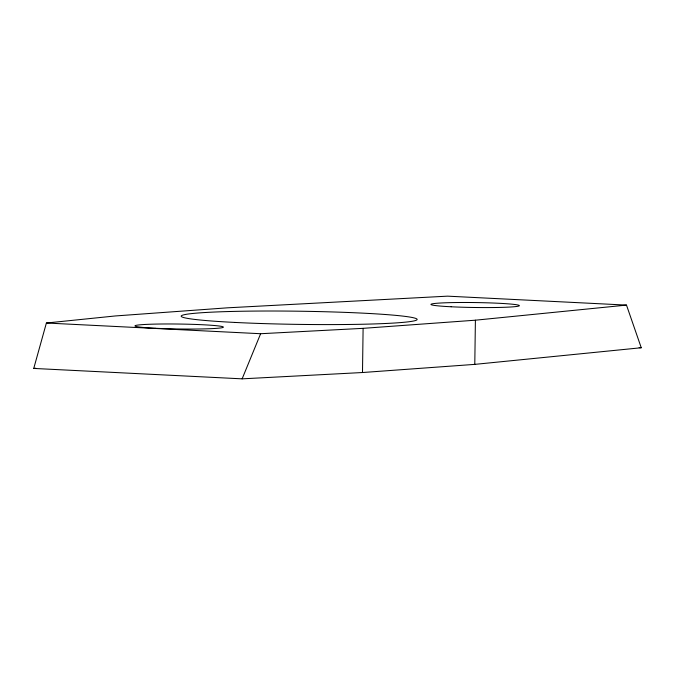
<?xml version="1.0" encoding="UTF-8"?>
<svg xmlns="http://www.w3.org/2000/svg" width="675" height="675" viewBox="0 0 675 675"><rect width="100%" height="100%" fill="white"/><g stroke="black" fill="none" stroke-linecap="round" stroke-linejoin="round"><path stroke-width="1.01" d="M362.492 372.524L363.108 328.345L475.403 320.195L626.493 305.1L641.25 347.743L474.787 364.373L362.492 372.524L242.131 378.844L33.75 368.432L46.389 323.021L115.273 315.959L227.568 307.817L447.576 296.156L626.493 305.1M474.787 364.373L475.403 320.195M242.131 378.844L260.634 333.72L363.108 328.345M33.75 368.432L35.826 368.221M639.158 347.633L641.25 347.743M46.389 323.021L260.634 333.72M451.128 306.771A44.255 2.472 0.8 0 0 519.32 305.767A44.255 2.472 0.8 0 0 454.933 302.552A44.255 2.472 0.8 0 0 451.128 306.771M155.14 328.252A44.255 2.472 0.8 0 0 223.332 327.248A44.255 2.472 0.8 0 0 158.946 324.034A44.255 2.472 0.8 0 0 155.14 328.252M235.136 322.448A118.007 6.59 0.8 0 0 416.99 319.773A118.007 6.59 0.8 0 0 245.278 311.192A118.007 6.59 0.8 0 0 235.136 322.448"/></g></svg>
